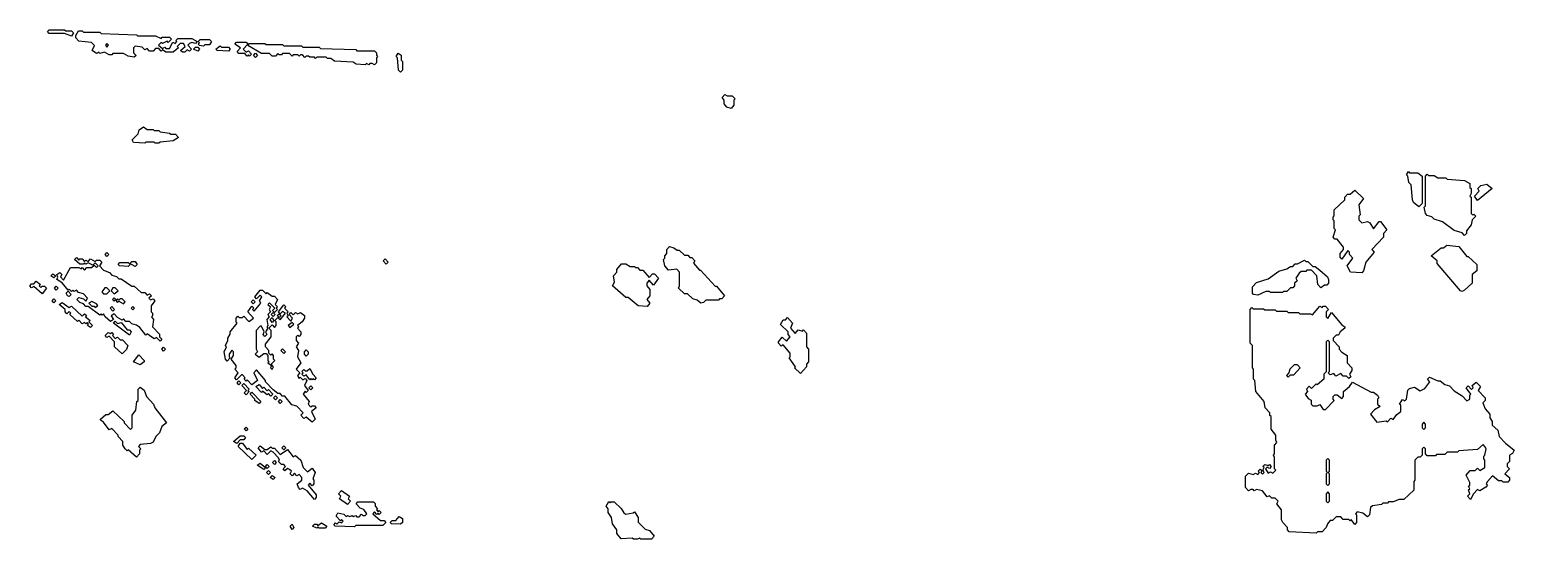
# Model space of a CAD drawing. Header units: millimetres. Extents: x 0 to 8214, y 0 to 596.
# Drawn here: x 2391 to 4094, y 10 to 595 of the extents above; entities that cross this region are included whole.
import ezdxf

# ---------------------------------------------------------------- set-up
doc = ezdxf.new("R2010")
doc.units = ezdxf.units.MM
doc.layers.add('K', color=7, linetype='Continuous')

msp = doc.modelspace()

# ---------------------------------------------------------------- linework, layer by layer
at = {"layer": 'K'}
for points in [[(2413.7, 590), (2411.5, 592.3), (2413.7, 594.5), (2431.3, 594.5), (2432.7, 593.1), (2439.4, 593.1), (2441.5, 590.9), (2439.4, 587.1), (2431.3, 590), (2413.7, 590)], [(2467.8, 567.1), (2462.9, 570.8), (2465.6, 576.5), (2462.3, 580), (2447.5, 581.5), (2444, 585.1), (2444, 588), (2447.4, 593.1), (2451.6, 593.1), (2452.9, 591.7), (2471.9, 591.7), (2473.2, 590.2), (2513.8, 588.8), (2515.1, 587.4), (2535.4, 587.4), (2542.1, 584.5), (2543.4, 585.9), (2551.6, 585.9), (2553.8, 583.7), (2550.2, 580), (2548.9, 581.4), (2543.5, 578.6), (2542.1, 580), (2538.9, 576.6), (2543.5, 573.1), (2546.2, 574.5), (2547.6, 573.1), (2551.5, 573.1), (2555.6, 580.3), (2558.3, 578.8), (2560.2, 580.8), (2558.9, 582.3), (2561, 584.5), (2577.3, 584.5), (2583.5, 580.9), (2581.4, 578.6), (2577.3, 580), (2574.6, 578.6), (2572.7, 576.6), (2576.7, 572.3), (2574.6, 570), (2571.9, 571.4), (2569.2, 568.6), (2566.4, 568.6), (2564.3, 570.8), (2569.7, 575.1), (2567.8, 578.6), (2563.8, 578.6), (2560.5, 575.1), (2561.9, 573.7), (2555.7, 568.6), (2547.5, 568.6), (2543.5, 571.4), (2542.1, 570), (2539.4, 572.9), (2535.4, 572.9), (2532.7, 570), (2528.6, 570), (2525.9, 572.9), (2523.2, 571.4), (2520.4, 574.3), (2512.4, 575.7), (2510.5, 573.7), (2510.5, 568), (2513.2, 565.1), (2511.1, 562.9), (2504.2, 564.3), (2498.8, 567.2), (2486.7, 567.2), (2485.4, 565.7), (2482.6, 565.7), (2477.2, 568.6), (2471.8, 567.2), (2470.5, 568.6), (2467.8, 567.1)], [(2585.9, 579.4), (2584.6, 580.8), (2586.7, 583.1), (2597.6, 583.1), (2599.7, 580.9), (2597.6, 577.2), (2592.2, 577.2), (2590.8, 575.7), (2586, 576.5), (2584.6, 578), (2585.9, 579.4)], [(2639.5, 580.2), (2641.6, 578), (2636.2, 572.3), (2639.5, 568.8), (2642.2, 570.2), (2645.7, 566.6), (2643.5, 564.3), (2642.2, 565.7), (2640.8, 564.3), (2638.1, 567.2), (2631.3, 567.2), (2629.2, 569.4), (2633.2, 573.7), (2626.5, 578), (2628.6, 580.2), (2639.5, 580.2)], [(2478.1, 576.6), (2479.9, 574.6), (2481.8, 576.6), (2479.9, 578.5), (2478.1, 576.6)], [(2579.1, 572.2), (2581.3, 574.5), (2584.1, 574.5), (2586.2, 572.3), (2584.1, 570), (2579.1, 572.2)], [(2619.2, 574.5), (2621.3, 572.3), (2619.2, 570), (2606.3, 570.7), (2604.8, 572.3), (2609.7, 576), (2611.1, 574.5), (2619.2, 574.5)], [(2712.4, 562.9), (2711.1, 564.3), (2708.4, 564.3), (2707, 562.8), (2704.3, 565.7), (2701.7, 565.7), (2700.3, 564.3), (2698.9, 565.7), (2693.6, 565.7), (2692.2, 564.3), (2689.4, 567.2), (2681.4, 567.2), (2680.1, 565.7), (2677.3, 565.7), (2676, 567.1), (2673.3, 564.3), (2669.2, 564.3), (2666.5, 567.2), (2657, 567.2), (2641.3, 576.5), (2643.5, 578.8), (2661.1, 578.8), (2662.5, 577.4), (2681.4, 577.4), (2682.8, 575.9), (2703, 575.9), (2704.4, 574.5), (2723.3, 574.5), (2724.7, 573.1), (2765.2, 571.7), (2766.6, 570.2), (2786.8, 570.2), (2788.9, 568), (2788.9, 565.2), (2790.3, 563.7), (2788.9, 562.2), (2788.9, 556.5), (2786.8, 554.3), (2784.1, 555.7), (2781.4, 555.7), (2780.1, 554.3), (2777.4, 555.7), (2776, 554.3), (2765.8, 555), (2762.4, 557.2), (2740.8, 558.6), (2736.8, 561.5), (2732.7, 561.5), (2731.3, 562.9), (2720.6, 562.9), (2719.2, 561.4), (2717.8, 562.9), (2712.4, 562.9)], [(2650.3, 562.8), (2648.1, 565.1), (2650.3, 567.4), (2652.4, 565.1), (2650.3, 562.8)], [(2814.4, 547.9), (2813.1, 562.2), (2811.7, 563.7), (2813.8, 567.4), (2817.3, 565.2), (2817.3, 559.4), (2818.7, 558), (2818.7, 547.9), (2816.5, 545.7), (2814.4, 547.9)], [(3191, 505.7), (3187.9, 509.4), (3187.9, 513.7), (3185.5, 516.6), (3188.6, 520.3), (3191.1, 518.8), (3197.2, 518.8), (3200.4, 515.1), (3199.1, 513.7), (3199.1, 507.9), (3196, 504.3), (3191, 505.7)], [(2540.8, 477.4), (2551.6, 475.9), (2553, 474.5), (2558.4, 474.5), (2561.9, 470.8), (2555.7, 467.2), (2540.8, 465.7), (2539.5, 464.3), (2535.3, 464.3), (2534, 465.7), (2524.6, 465.7), (2523.2, 464.3), (2510.3, 465), (2508.9, 468), (2515.7, 475.2), (2517, 479.5), (2521.8, 483.1), (2525.9, 480.2), (2532.7, 480.2), (2534.1, 478.8), (2539.5, 478.8), (2540.8, 477.4)], [(3976, 416.5), (3973.3, 419.4), (3972, 426.5), (3970.6, 428), (3972.7, 431.7), (3974.1, 430.2), (3983.5, 430.2), (3988.3, 426.6), (3988.3, 395.1), (3984.8, 391.4), (3978.7, 396.5), (3977.3, 399.4), (3976, 416.5)], [(4002.2, 377.2), (3999.5, 380), (3994.1, 381.5), (3992.1, 383.6), (3990.7, 390.9), (3992.1, 392.3), (3992.1, 426.6), (3994.2, 428.8), (3995.6, 427.4), (4002.3, 427.4), (4006.3, 424.5), (4015.7, 424.5), (4017, 423.1), (4037.1, 421.6), (4043.2, 418), (4043.2, 413.7), (4044.5, 412.3), (4044.5, 406.5), (4043.2, 403.7), (4044.5, 402.3), (4044.5, 383.7), (4046.4, 381.7), (4047.8, 383.1), (4049.9, 380.8), (4045.9, 376.5), (4044.5, 370.8), (4039.2, 363.7), (4039.2, 360.8), (4037.1, 358.5), (4034.3, 361.5), (4025, 364.3), (4011.6, 374.3), (4002.2, 377.2)], [(3905, 339.4), (3903.1, 341.4), (3896.4, 331.4), (3894.3, 333.7), (3894.3, 338), (3898.3, 342.3), (3898.3, 345.1), (3891, 354.3), (3888.3, 354.3), (3886.2, 356.5), (3888.9, 365.1), (3887.6, 366.5), (3887.6, 375.1), (3886.2, 376.5), (3886.2, 379.4), (3887.6, 380.9), (3887.6, 388), (3899.6, 399.5), (3899.6, 402.3), (3903, 405.9), (3905.7, 405.9), (3911.1, 410.3), (3921.3, 400.8), (3915.9, 393.7), (3917.2, 382.2), (3915.9, 380.8), (3915.9, 376.6), (3919.2, 373.1), (3925.9, 374.5), (3928.6, 373.1), (3932.6, 366), (3939.2, 374.5), (3940.6, 374.5), (3948.1, 365.1), (3944, 360.8), (3944, 356.5), (3930.7, 342.3), (3933.3, 339.4), (3923.9, 327.9), (3921.2, 317.9), (3919.2, 315.7), (3906.4, 316.5), (3902.3, 323.7), (3909, 332.3), (3905, 336.5), (3905, 339.4)], [(4053.7, 409.4), (4052.4, 412.3), (4055.8, 415.9), (4062.6, 417.4), (4068.7, 412.3), (4051.8, 398.5), (4048.3, 403.7), (4053.7, 409.4)], [(3156.9, 284.3), (3152, 285.7), (3145.9, 291.5), (3142.2, 291.5), (3135.4, 298), (3136.7, 300.9), (3136.7, 316.5), (3133.7, 320), (3123.9, 318.6), (3119.6, 323.7), (3118.4, 330.9), (3119.6, 332.3), (3119.6, 335.2), (3122, 338), (3122, 342.3), (3125.2, 346), (3130.1, 344.5), (3133.8, 341.7), (3136.2, 341.7), (3142.3, 335.9), (3146, 335.9), (3148.4, 333.1), (3150.9, 333.1), (3154, 329.4), (3152.8, 326.6), (3159.4, 318.8), (3160.6, 318.8), (3177.7, 300.2), (3178.9, 300.2), (3188.2, 289.4), (3185, 285.7), (3182.6, 285.7), (3181.4, 284.3), (3166.7, 284.3), (3164.3, 281.5), (3161.2, 280.7), (3156.9, 284.3)], [(4012.9, 344.5), (4016.9, 347.4), (4030.4, 345.9), (4039.8, 334.5), (4041.1, 334.5), (4051.2, 325.2), (4051.2, 317.9), (4045.9, 313.6), (4045.9, 303.7), (4037.1, 295.8), (4034.4, 294.3), (4032.3, 295), (4005.5, 326.5), (4005.5, 329.4), (3998.7, 335.1), (4010.2, 344.5), (4012.9, 344.5)], [(2457.5, 286.5), (2452.9, 291.5), (2447.4, 292.9), (2444.8, 295.7), (2442.1, 294.3), (2440.7, 295.7), (2439.4, 294.3), (2436.7, 297.1), (2435.3, 295.7), (2428.5, 304.3), (2422.4, 307.9), (2423.7, 310.8), (2422.4, 313.7), (2425.9, 316), (2428, 313.7), (2426.7, 310.9), (2429.9, 307.4), (2438, 321.7), (2447.5, 321.7), (2450.2, 320.2), (2451.6, 321.7), (2454.3, 318.8), (2456.9, 321.7), (2462.3, 321.7), (2465.1, 324.6), (2467.8, 321.7), (2469.7, 323.7), (2466.4, 327.1), (2463.7, 324.3), (2458.3, 327.2), (2455.6, 325.7), (2454.3, 327.1), (2452.9, 325.7), (2448.8, 325.7), (2442.6, 330.8), (2444.8, 333.1), (2447.5, 330.3), (2448.8, 331.7), (2451.6, 331.7), (2454.3, 328.8), (2455.6, 330.2), (2458.3, 328.8), (2461, 331.7), (2466.4, 328.8), (2467.7, 330.2), (2471.9, 330.2), (2474, 328), (2471.3, 323.7), (2475.9, 318.8), (2482.7, 315.9), (2485.4, 313.1), (2490.8, 311.6), (2493.5, 308.8), (2496.2, 308.8), (2508.4, 300.2), (2511.1, 300.2), (2519.2, 293.1), (2523.2, 293.1), (2525.9, 290.2), (2528.6, 291.7), (2530.8, 289.4), (2528.1, 286.6), (2530, 284.5), (2532.7, 286), (2534.8, 283.7), (2530.7, 277.9), (2530.7, 270.9), (2532.1, 269.4), (2532.1, 266.5), (2530.8, 265.1), (2533.4, 262.3), (2532.1, 253.7), (2540.2, 245.2), (2540.2, 242.3), (2542.9, 239.4), (2540.8, 237.1), (2536.7, 241.4), (2534, 240), (2525.9, 245.7), (2524.5, 244.3), (2517.7, 252.9), (2513.7, 255.7), (2508.3, 257.2), (2505.6, 260), (2501.5, 260), (2498.9, 262.8), (2497.5, 261.4), (2492, 264.3), (2488, 268.6), (2484.8, 266.5), (2487.5, 262.2), (2484, 260), (2477.8, 265.1), (2475.9, 268.5), (2474.5, 267.1), (2473.2, 268.5), (2471.8, 267.1), (2458.3, 277.2), (2455.6, 277.2), (2452.8, 280), (2448.8, 281.5), (2445.3, 285.1), (2447.5, 287.4), (2453, 285.9), (2455.6, 283.1), (2457.5, 286.5)], [(2479.9, 338.8), (2482.1, 336.6), (2479.9, 334.3), (2477.8, 336.6), (2479.9, 338.8)], [(2494.1, 323.6), (2492.6, 325.1), (2494.8, 327.4), (2504.3, 327.4), (2506.4, 325.1), (2504.3, 322.9), (2494.1, 323.6)], [(2508.3, 328.8), (2512.4, 328.8), (2514.5, 325.1), (2512.4, 322.9), (2506.1, 326.5), (2508.3, 328.8)], [(2802.5, 328), (2800.3, 325.7), (2796.8, 329.4), (2799, 331.7), (2802.5, 328)], [(3077.6, 287.2), (3075.1, 287.2), (3059.8, 300.8), (3062.2, 305.1), (3061, 312.3), (3064.7, 316.6), (3064.7, 319.4), (3070.2, 325.9), (3075.2, 325.9), (3080.1, 323.1), (3085, 323.1), (3086.2, 321.7), (3088.6, 321.7), (3091.1, 318.8), (3094.7, 318.8), (3102, 310.3), (3105.6, 314.5), (3108.1, 314.5), (3112.5, 309.4), (3106.9, 301.4), (3102, 307.1), (3099.1, 303.7), (3099.1, 300.9), (3102.7, 296.6), (3102.7, 289.4), (3099.1, 285.1), (3102.7, 280.8), (3099.6, 277.2), (3089.2, 277.9), (3077.6, 287.2)], [(3824, 317.4), (3833.3, 320.2), (3837.4, 323.1), (3840, 323.1), (3842.7, 325.9), (3845.4, 325.9), (3853.5, 330.2), (3854.9, 328.8), (3857.5, 328.8), (3862.9, 323.1), (3865.6, 323.1), (3871, 318.8), (3879.7, 310.9), (3881.1, 308), (3881.1, 303.7), (3879, 301.5), (3876.3, 301.5), (3872.2, 298.6), (3868.8, 302.2), (3867.5, 312.2), (3861.5, 318.6), (3856.2, 318.6), (3854.9, 317.2), (3849.5, 317.2), (3847.5, 315.1), (3843.5, 309.4), (3844.9, 306.5), (3842.2, 303.7), (3842.2, 300.8), (3840.1, 298.6), (3837.4, 298.6), (3833.4, 294.3), (3829.4, 294.3), (3828.1, 292.9), (3814.6, 292.9), (3813.2, 294.3), (3809.3, 294.3), (3799.9, 290), (3795.1, 290.7), (3793.7, 292.2), (3793.7, 299.4), (3798.5, 304.5), (3811.9, 308.8), (3824, 317.4)], [(2417.7, 314.5), (2421.3, 312.3), (2419.1, 310), (2415.6, 312.2), (2417.7, 314.5)], [(2393.4, 303.1), (2396.1, 303.1), (2398.8, 306), (2403.7, 302.3), (2402.3, 300.8), (2404.2, 298.8), (2405.5, 300.2), (2408.3, 300.2), (2410.5, 298), (2405.6, 291.4), (2396.1, 300), (2393.4, 298.6), (2391.3, 300.8), (2393.4, 303.1)], [(2424, 298), (2421.8, 295.7), (2419.6, 298), (2421.8, 300.3), (2424, 298)], [(2435.3, 294.6), (2438.8, 290.8), (2436.7, 288.6), (2434.6, 289.3), (2433.2, 292.3), (2435.3, 294.6)], [(2477.3, 298.6), (2474, 293.7), (2475.9, 291.7), (2479.9, 291.7), (2483.2, 295.1), (2479.9, 298.6), (2477.3, 298.6)], [(2488.1, 291.7), (2492.6, 295.1), (2489.4, 298.6), (2486.8, 298.6), (2484.8, 295.1), (2488.1, 291.7)], [(2621.1, 245.2), (2621.1, 248), (2629.2, 258), (2627.9, 259.4), (2627.9, 263.7), (2630, 266), (2631.4, 264.5), (2635.4, 264.5), (2636.8, 266), (2642.2, 260.2), (2643.5, 260.2), (2648.1, 263.7), (2641.4, 270.8), (2646.2, 277.4), (2648.4, 275.1), (2647, 273.7), (2648.9, 271.7), (2656.2, 280.9), (2654.9, 283.7), (2657.6, 288), (2655.7, 290), (2651.6, 285.7), (2649.5, 288), (2655.6, 295.9), (2658.4, 295.9), (2662.4, 291.7), (2663.8, 293.1), (2669.2, 288.8), (2671.9, 288.8), (2675.4, 285.1), (2672.7, 279.4), (2675.4, 276.6), (2674.1, 275.1), (2675.4, 273.7), (2671.9, 270), (2669.7, 272.3), (2672.4, 275.1), (2666.5, 281.4), (2664.6, 279.4), (2667.3, 276.6), (2665.9, 273.7), (2667.3, 270.8), (2664.6, 268), (2665.9, 265.1), (2663.2, 262.2), (2664.6, 255.1), (2663.3, 253.7), (2664.6, 252.3), (2661.9, 248), (2663.2, 245.1), (2661.1, 242.8), (2658.9, 245.1), (2660.3, 248), (2657, 254.3), (2655.7, 254.3), (2651, 249.4), (2651, 228), (2652.4, 225.1), (2649.7, 222.3), (2654.3, 218.8), (2659.7, 223.1), (2662.5, 223.1), (2664.6, 220.9), (2664.6, 215.2), (2666, 213.7), (2664.6, 212.3), (2668.6, 209.4), (2667.3, 206.6), (2669.2, 204.6), (2671.1, 208), (2668.4, 210.8), (2672.4, 215.1), (2671.1, 216.5), (2671.1, 220.8), (2669.2, 222.8), (2667.8, 221.4), (2665.7, 223.7), (2665.7, 226.5), (2661.7, 230.8), (2661.7, 233.7), (2668.4, 242.3), (2668.4, 249.4), (2665.7, 252.3), (2669.2, 256), (2671.9, 253.1), (2673.8, 255.2), (2673.8, 259.4), (2672.4, 260.8), (2676, 264.6), (2678.7, 261.7), (2684.6, 269.4), (2681.4, 271.4), (2678.7, 268.5), (2676.5, 270.8), (2682.7, 278.8), (2684.9, 276.6), (2683.5, 275.1), (2687.6, 270.8), (2686.2, 269.4), (2687.6, 266.5), (2686.2, 265.1), (2690.8, 260.3), (2692.7, 263.7), (2688.7, 268), (2690.8, 270.3), (2693.5, 267.4), (2696.2, 270.2), (2698.9, 268.8), (2701.7, 270.2), (2706.5, 266.6), (2706.5, 263.7), (2703.7, 259.3), (2698.4, 255.1), (2699.8, 253.7), (2698.4, 252.3), (2702.4, 248), (2702.4, 245.1), (2700.3, 242.8), (2698.9, 244.3), (2697, 242.2), (2697, 238), (2699.7, 235.1), (2697, 230.8), (2699.7, 226.6), (2698.4, 219.4), (2702.4, 212.3), (2697, 205.1), (2701.1, 200.8), (2698.4, 198), (2700.3, 194.6), (2701.6, 196), (2704.4, 193.1), (2707.1, 194.5), (2709.2, 192.3), (2706.5, 186.6), (2710.6, 180.8), (2708.4, 178.5), (2707.1, 180), (2705.1, 176.6), (2711.9, 168), (2710.5, 165.1), (2713.8, 161.7), (2715.1, 163.1), (2717.9, 163.1), (2720, 160.8), (2714.6, 156.5), (2718.7, 148), (2715.2, 144.3), (2708.4, 150), (2705.7, 148.6), (2702.2, 152.3), (2704.9, 155.1), (2697.5, 162.9), (2692.1, 164.3), (2684, 174.3), (2681.3, 174.3), (2678.6, 177.2), (2675.9, 177.2), (2670.5, 181.5), (2661.7, 190.8), (2661.7, 192.2), (2651.6, 204.3), (2648.4, 200.8), (2652.4, 192.2), (2646.2, 187.1), (2640.8, 192.8), (2639.5, 191.4), (2637.3, 193.7), (2638.6, 195.1), (2635.4, 198.6), (2634.1, 198.6), (2628.6, 192.8), (2626.5, 195.1), (2630.5, 200.8), (2626.5, 205.1), (2627.9, 206.6), (2627.9, 209.4), (2622.4, 216.5), (2625.2, 220.9), (2625.2, 225.1), (2623.2, 227.1), (2620, 222.2), (2620, 219.4), (2621.3, 218), (2617.8, 214.3), (2615.7, 216.5), (2614.3, 225.1), (2617, 230.8), (2615.7, 232.2), (2618.4, 238), (2618.4, 240.9), (2621.1, 245.2)], [(2419.1, 286), (2421.3, 283.7), (2419.1, 281.4), (2416.9, 283.7), (2419.1, 286)], [(2458.9, 256.6), (2457, 258.5), (2455.6, 257.1), (2454.2, 258.6), (2451.5, 257.1), (2447.5, 261.4), (2446.2, 260), (2437.2, 268), (2438.6, 269.4), (2436.7, 271.4), (2434, 268.5), (2431.9, 270.8), (2431.9, 273.6), (2425, 279.4), (2428.6, 281.7), (2436.7, 276), (2439.4, 277.4), (2451.5, 266), (2454.3, 268.8), (2456.4, 266.6), (2455.1, 265.1), (2460.5, 260.8), (2459.1, 259.4), (2463.2, 255.1), (2461, 252.9), (2457.5, 255.1), (2458.9, 256.6)], [(2465.1, 277.4), (2466.4, 276), (2469.6, 278), (2467.7, 280), (2462.4, 282.9), (2459.1, 280.8), (2462.4, 277.4), (2465.1, 277.4)], [(2485.3, 277.1), (2483.5, 275.1), (2486.7, 271.7), (2488.6, 273.7), (2485.3, 277.1)], [(2490.8, 284.3), (2488.1, 287.1), (2486.2, 285.1), (2488.1, 283.1), (2489.4, 284.6), (2492.1, 281.7), (2493.4, 283.1), (2498.8, 280.2), (2500.8, 282.3), (2497.5, 285.7), (2494.9, 285.7), (2493.5, 284.3), (2492.1, 285.7), (2490.8, 284.3)], [(2511.6, 275.1), (2509.7, 277.1), (2507.8, 275.1), (2509.7, 273.1), (2511.6, 275.1)], [(2649.7, 282.3), (2647.6, 280), (2645.4, 282.3), (2647.6, 284.6), (2649.7, 282.3)], [(3815.9, 57.2), (3813.3, 60), (3810.6, 58.6), (3805.2, 65.7), (3798.6, 67.2), (3795.8, 65.7), (3794.5, 67.2), (3791.9, 67.2), (3789.1, 65.7), (3785.7, 69.4), (3785.7, 82.3), (3789.1, 85.9), (3794.5, 84.5), (3797.2, 86), (3799.9, 84.5), (3801.8, 86.6), (3800.4, 88), (3802.6, 90.3), (3804.7, 88), (3803.4, 86.6), (3805.2, 84.6), (3807.1, 86.6), (3805.8, 89.4), (3807.1, 92.2), (3805.8, 93.7), (3807.9, 96), (3811.9, 94.5), (3813.3, 96), (3815.4, 93.7), (3813.3, 91.4), (3810.6, 92.9), (3808.7, 90.8), (3812, 86), (3814.6, 87.4), (3817.3, 86), (3820.5, 89.4), (3819.2, 90.8), (3819.2, 103.7), (3817.8, 106.6), (3819.2, 108), (3819.2, 118), (3821.9, 120.9), (3820.5, 123.7), (3820.5, 129.4), (3815.2, 136.5), (3815.2, 150.8), (3813.8, 152.2), (3813.8, 155.1), (3808.5, 160.8), (3807.2, 167.9), (3797.8, 179.4), (3796.4, 192.2), (3795.1, 193.7), (3795.1, 205.1), (3793.7, 206.5), (3793.7, 232.2), (3791.1, 235.1), (3791.1, 273.7), (3793.2, 276), (3794.6, 274.5), (3806.6, 274.5), (3808, 273.1), (3820, 273.1), (3821.4, 271.7), (3833.4, 271.7), (3834.8, 270.2), (3846.8, 270.2), (3848.2, 268.8), (3860.2, 268.8), (3862.8, 267.4), (3870.9, 277.4), (3873.6, 276), (3874.9, 277.4), (3877.6, 277.4), (3881.1, 273.7), (3878.4, 270.8), (3878.4, 265.2), (3880.3, 263.1), (3884.3, 270.3), (3896.4, 255.9), (3899.8, 253.7), (3899.8, 252.2), (3894.4, 247.9), (3892.4, 244.3), (3889.7, 244.3), (3886.4, 240.8), (3886.4, 238), (3893.1, 230.9), (3893.1, 228), (3896.4, 224.5), (3902.5, 220.9), (3902.5, 212.3), (3907.9, 206.6), (3907.9, 203.7), (3905.2, 199.4), (3906.5, 196.5), (3904.4, 194.3), (3901.7, 197.2), (3897.7, 197.2), (3895, 200), (3889.6, 197.1), (3887, 200), (3882.9, 198.6), (3880.8, 200.8), (3882.2, 202.3), (3882.2, 236.5), (3880.3, 238.5), (3878.4, 236.5), (3878.4, 202.2), (3875.7, 199.4), (3875.7, 193.6), (3868.2, 187.1), (3866.9, 188.5), (3861.5, 182.8), (3858.8, 185.7), (3855.6, 182.2), (3856.9, 179.4), (3854.3, 176.5), (3857.6, 171.6), (3861, 169.5), (3861, 165.2), (3862.9, 163.1), (3868.2, 163.1), (3870.9, 164.5), (3875, 158.8), (3877.6, 158.8), (3887.5, 169.4), (3886.2, 170.8), (3886.2, 173.7), (3888.3, 175.9), (3891, 175.9), (3896.4, 171.7), (3898.3, 173.7), (3898.3, 179.5), (3905, 185.2), (3908.4, 190.3), (3929.9, 178.8), (3932.6, 178.8), (3937.3, 175.2), (3938.7, 172.2), (3937.3, 170.8), (3937.3, 165.2), (3940.1, 162.2), (3933.9, 158.6), (3929.3, 153.7), (3936.6, 144.5), (3947.3, 145.9), (3948.6, 144.6), (3952.6, 148.8), (3955.3, 147.4), (3959.3, 153.1), (3963.9, 156.6), (3963.9, 163.7), (3962.6, 165.1), (3966, 170.3), (3968.7, 168.8), (3970.6, 170.9), (3972, 180.9), (3974, 183.1), (3979.5, 184.5), (3986.1, 180.2), (3991.4, 183.1), (3997.4, 190.8), (3994.7, 193.7), (3996.8, 196), (4006.3, 191.7), (4009, 191.7), (4014.3, 187.4), (4019.7, 185.9), (4025.1, 180.2), (4034.4, 174.5), (4039.8, 168.8), (4043, 170.9), (4043, 175.2), (4044.3, 176.6), (4038.9, 183.7), (4041.1, 186), (4045.1, 181.7), (4047, 183.7), (4045.7, 186.6), (4050.5, 190.3), (4055.3, 185.1), (4052.6, 180.8), (4060.6, 172.3), (4060.6, 169.4), (4058, 166.5), (4060.6, 159.5), (4066, 153.7), (4066, 149.4), (4068.7, 145.2), (4068.7, 140.9), (4075.3, 135.2), (4076.7, 128), (4084, 120.2), (4094.1, 112.3), (4092.1, 108.6), (4088.8, 106.5), (4088.8, 99.4), (4086.1, 96.5), (4086.1, 93.7), (4088.8, 90.8), (4083.4, 85.1), (4088.8, 80.9), (4088.8, 77.9), (4086.7, 75.7), (4081.2, 75.7), (4079.9, 77.2), (4075.9, 77.2), (4069.2, 82.8), (4063.3, 76.5), (4062, 73.7), (4063.3, 72.3), (4061.3, 70), (4054.5, 65.7), (4051.8, 67.1), (4047.2, 62.2), (4043.8, 55.7), (4040.3, 59.4), (4043, 62.3), (4041.6, 66.6), (4043, 68), (4041.6, 70.9), (4043, 72.3), (4043, 75.1), (4039, 83.7), (4043.7, 88.8), (4049.1, 88.8), (4051.8, 91.7), (4054.5, 88.8), (4060.4, 92.3), (4060.4, 100.8), (4059.1, 102.2), (4059.1, 105.2), (4060.4, 106.6), (4061.8, 113.7), (4060.4, 116.5), (4058.5, 118.6), (4051.8, 112.9), (4030.4, 111.5), (4029.1, 110), (4017, 110), (4014.3, 107.2), (4004.9, 107.2), (4003.6, 105.7), (3994.1, 105.7), (3992.1, 107.9), (3992.1, 113.7), (3990.2, 115.7), (3988.3, 113.7), (3988.3, 106.5), (3986.2, 104.3), (3983.5, 104.3), (3980.2, 100.8), (3980.2, 77.9), (3978.9, 76.5), (3978.9, 66.5), (3967.4, 55.7), (3962, 55.7), (3955.3, 52.9), (3950, 52.9), (3948.7, 51.5), (3943.3, 51.5), (3942, 50), (3931.3, 48.6), (3929.3, 46.5), (3927.9, 37.9), (3925.9, 35.7), (3920.4, 40), (3913.8, 41.4), (3911.9, 39.4), (3913.2, 38), (3913.2, 29.4), (3911.1, 27.1), (3907.1, 32.8), (3905.7, 31.4), (3904.4, 32.9), (3897.7, 32.9), (3895, 35.7), (3889.7, 35.7), (3885.7, 31.5), (3883, 31.5), (3879.7, 27.9), (3878.4, 23.6), (3873.6, 18.6), (3868.3, 18.6), (3866.9, 17.2), (3836, 18.6), (3833.9, 20.8), (3833.9, 23.7), (3828.6, 29.4), (3827.2, 32.2), (3827.2, 43.7), (3821.9, 50.8), (3823.2, 53.7), (3819.9, 57.2), (3815.9, 57.2)], [(2503, 250.2), (2505.7, 250.2), (2507.8, 248), (2505.7, 244.3), (2487.2, 258), (2489.4, 260.3), (2492.1, 257.4), (2496.2, 258.8), (2503, 250.2)], [(2669.2, 264.6), (2671.3, 260.8), (2669.2, 258.5), (2667, 262.3), (2669.2, 264.6)], [(2670.5, 265.7), (2668.4, 268), (2670.5, 270.3), (2672.7, 268), (2670.5, 265.7)], [(2675.1, 266.6), (2677.3, 268.8), (2679.5, 266.6), (2677.3, 264.3), (2675.1, 266.6)], [(2692.2, 258.6), (2687.6, 255.1), (2689.5, 253.1), (2694.1, 256.6), (2692.2, 258.6)], [(3269.7, 208), (3262.3, 218), (3263.6, 219.4), (3263.6, 223.7), (3255.7, 232.9), (3253.3, 231.4), (3250.2, 235.1), (3250.2, 236.6), (3254.5, 241.7), (3259.4, 237.4), (3263.6, 242.3), (3261.1, 245.1), (3261.1, 247.9), (3252.6, 256.5), (3255.7, 261.7), (3258.1, 261.7), (3260.6, 264.6), (3266.2, 258), (3263.8, 252.3), (3269.2, 246), (3272.8, 250.2), (3277.7, 248.8), (3278.9, 250.3), (3282.1, 246.6), (3282.1, 230.9), (3284.5, 228), (3284.5, 213.7), (3282.1, 210.8), (3282.1, 207.9), (3275.3, 200), (3268.4, 206.5), (3269.7, 208)], [(2502.3, 227.9), (2497.5, 222.8), (2488.6, 230.8), (2488.6, 236.5), (2482.6, 242.9), (2479.9, 241.4), (2477.8, 243.7), (2481.3, 247.4), (2484, 246), (2485.3, 247.4), (2487.5, 245.1), (2486.2, 243.7), (2489.4, 240.2), (2492.1, 241.7), (2494.9, 238.8), (2497.6, 238.8), (2503.7, 232.3), (2502.3, 227.9)], [(2517.8, 210), (2510.2, 213.7), (2516.4, 221.7), (2522.6, 215.2), (2522.6, 213.6), (2517.8, 210)], [(2547, 228), (2544.8, 225.7), (2542.7, 228), (2544.8, 230.3), (2547, 228)], [(2679.5, 226.6), (2682.7, 223.1), (2684.6, 225.1), (2681.4, 228.5), (2679.5, 226.6)], [(2710.5, 225.2), (2710.5, 222.2), (2708.4, 220), (2706.3, 222.2), (2706.3, 225.2), (2708.4, 227.4), (2710.5, 225.2)], [(2704.9, 200.8), (2703.5, 202.3), (2705.7, 204.6), (2707.1, 203.1), (2709.7, 203.1), (2712.5, 206), (2715.9, 199.5), (2720, 195.1), (2717.9, 192.8), (2716.5, 194.3), (2715.2, 192.8), (2713.8, 194.3), (2712.4, 192.8), (2708.4, 198.6), (2705.7, 197.1), (2703.5, 199.4), (2704.9, 200.8)], [(3836.8, 205.1), (3835.5, 200.8), (3832.8, 198), (3834.7, 196), (3837.4, 198.8), (3841.4, 198.8), (3848.7, 206.6), (3845.4, 210), (3841.5, 210), (3836.8, 205.1)], [(2629.2, 189.4), (2631.3, 191.7), (2633.5, 189.4), (2631.3, 187.1), (2629.2, 189.4)], [(2643, 179.4), (2639.5, 175.7), (2637.3, 178), (2640, 180.8), (2634.6, 186.6), (2636.8, 188.8), (2643, 182.3), (2641.6, 180.8), (2643, 179.4)], [(2657, 178.5), (2650.8, 185.1), (2654.3, 187.4), (2658.4, 183.1), (2659.7, 184.6), (2663.8, 180.3), (2665.1, 181.7), (2670, 176.6), (2667.8, 174.3), (2665.1, 177.1), (2663.8, 175.7), (2658.4, 180), (2657, 178.5)], [(2492.7, 127.9), (2492.7, 129.4), (2485.3, 137.1), (2482.6, 135.7), (2475.8, 144.3), (2472.4, 146.5), (2472.4, 148), (2478.6, 153.1), (2481.3, 153.1), (2486.7, 157.4), (2499.6, 145.2), (2499.6, 143.7), (2507, 136), (2508.9, 138), (2508.9, 152.3), (2513, 158), (2514.3, 168), (2515.7, 169.4), (2515.7, 182.3), (2517.8, 184.5), (2522.6, 180.9), (2525.3, 173.7), (2533.4, 165.2), (2534.8, 160.9), (2548.3, 143.7), (2542.9, 139.3), (2540.2, 132.2), (2536.1, 127.9), (2532.7, 121.5), (2530, 120), (2517.8, 118.6), (2515.9, 116.6), (2518.6, 113.7), (2517.2, 112.2), (2517.2, 107.9), (2513.7, 104.3), (2504.3, 112.8), (2502.9, 111.4), (2500.8, 113.6), (2498.1, 118), (2498.1, 122.2), (2492.7, 127.9)], [(2649.5, 169.4), (2649.5, 170.8), (2644.1, 176.6), (2646.2, 178.8), (2656.5, 168), (2654.3, 165.7), (2649.5, 169.4)], [(2671.1, 172.3), (2673.3, 174.6), (2675.4, 172.3), (2673.3, 170), (2671.1, 172.3)], [(2713.8, 186), (2716, 183.7), (2713.8, 181.4), (2711.6, 183.7), (2713.8, 186)], [(2678.7, 170.3), (2680.8, 168), (2678.7, 165.7), (2676.5, 168), (2678.7, 170.3)], [(2637.3, 136.6), (2639.5, 138.8), (2641.6, 136.6), (2639.5, 134.3), (2637.3, 136.6)], [(3992.1, 138), (3992.1, 142.2), (3990.2, 144.3), (3988.3, 142.2), (3988.3, 138), (3990.2, 136), (3992.1, 138)], [(2638.9, 126.6), (2636.8, 124.3), (2632.7, 124.3), (2628.7, 120), (2625.1, 122.3), (2632.7, 128.8), (2636.8, 128.8), (2638.9, 126.6)], [(2642.2, 114.5), (2651.1, 106.6), (2646.2, 101.4), (2630.5, 116.5), (2632.6, 120.2), (2635.5, 120.2), (2640.8, 113.1), (2642.2, 114.5)], [(2717.9, 55.7), (2709.7, 65.8), (2704.3, 68.6), (2701.6, 67.1), (2699.5, 69.4), (2698.1, 73.7), (2703.6, 78), (2703.6, 80.8), (2700.3, 84.3), (2697.6, 82.9), (2694.9, 85.7), (2692.2, 82.8), (2690, 85.1), (2691.4, 88), (2689.4, 90), (2686.8, 91.4), (2684.1, 88.5), (2681.9, 90.8), (2684.6, 93.7), (2682.7, 95.7), (2680, 95.7), (2676.5, 99.4), (2677.9, 100.9), (2676.5, 103.6), (2670.5, 110), (2667.9, 111.4), (2663.8, 107.1), (2659.7, 111.4), (2657, 110), (2653.5, 115.1), (2655.7, 117.4), (2661.1, 113.1), (2663.8, 113.1), (2667.9, 116), (2669.2, 114.5), (2671.9, 114.5), (2678.7, 107.4), (2686.8, 113.1), (2693.6, 104.5), (2696.2, 106), (2702.4, 100.9), (2705.1, 92.3), (2709.8, 87.4), (2715.2, 91.7), (2718.7, 86.6), (2716, 79.4), (2717.3, 78), (2717.3, 73.7), (2715.2, 71.4), (2712.5, 74.3), (2710.6, 72.3), (2720, 60.9), (2720, 57.9), (2717.9, 55.7)], [(2684.9, 115.1), (2682.7, 112.8), (2680.5, 115.1), (2682.7, 117.4), (2684.9, 115.1)], [(3878.4, 88), (3879.7, 86.6), (3878.4, 85.1), (3878.4, 73.7), (3880.3, 71.7), (3882.2, 73.7), (3882.2, 85.1), (3880.8, 86.6), (3882.2, 88), (3882.2, 100.8), (3880.3, 102.8), (3878.4, 100.8), (3878.4, 88)], [(2655.7, 97.4), (2661.9, 92.3), (2659.7, 90), (2652.1, 95.1), (2655.7, 97.4)], [(2661.6, 93.7), (2663.8, 96), (2666, 93.7), (2663.8, 91.4), (2661.6, 93.7)], [(2667.3, 86.6), (2665.1, 84.3), (2663, 86.6), (2665.1, 88.8), (2667.3, 86.6)], [(2671.9, 95.7), (2669.7, 98), (2671.9, 100.3), (2674.1, 98), (2671.9, 95.7)], [(2670.6, 78.6), (2667, 80.8), (2669.2, 83.1), (2672.7, 80.9), (2670.6, 78.6)], [(2750.8, 30.8), (2749, 32.8), (2747.6, 31.4), (2742.7, 36.5), (2744.8, 40.2), (2751.7, 38.8), (2754.4, 36), (2755.7, 37.4), (2758.4, 36), (2761.1, 37.4), (2762.5, 36), (2765.2, 37.4), (2766.6, 35.9), (2769.2, 35.9), (2771.9, 38.8), (2773.3, 37.4), (2775.9, 37.4), (2777.9, 39.4), (2774.6, 44.3), (2770.5, 45.8), (2765.7, 50.8), (2767.8, 53.1), (2785.5, 53.1), (2787.6, 50.9), (2787.6, 48), (2790.3, 45.1), (2789, 43.7), (2790.9, 41.7), (2792.2, 43.1), (2794.4, 40.8), (2792.2, 38.5), (2790.9, 40), (2789.5, 38.5), (2786.8, 41.4), (2784.9, 39.4), (2793.6, 31.7), (2797.7, 31.7), (2799.8, 29.4), (2796.3, 25.7), (2765.2, 25.7), (2763.9, 24.3), (2741.5, 25), (2740, 26.6), (2742.2, 28.8), (2743.5, 27.4), (2746.2, 30.2), (2748.9, 28.8), (2750.8, 30.8)], [(2756.5, 56.6), (2759.2, 53.7), (2755.7, 50), (2746.8, 56.5), (2748.2, 59.4), (2745.4, 62.3), (2748.9, 66), (2757.9, 59.4), (2756.5, 56.6)], [(3064.7, 16.5), (3064.7, 20.8), (3059.8, 27.9), (3058.6, 35.1), (3054.9, 40.8), (3054.9, 45.1), (3052.5, 48), (3055.6, 53.2), (3056.9, 51.7), (3058, 53.1), (3061.8, 53.1), (3069.7, 45.2), (3072.8, 40.2), (3075.2, 38.8), (3083.6, 40.2), (3084.9, 41.7), (3089.3, 35.2), (3089.3, 29.5), (3097.2, 21.6), (3102.1, 20.2), (3107.6, 13.7), (3104.5, 10), (3092.2, 10), (3091, 11.4), (3088.6, 10), (3083.7, 10), (3082.4, 11.4), (3069.6, 10.7), (3064.7, 16.5)], [(3880.3, 64.3), (3878.4, 62.2), (3878.4, 53.7), (3880.3, 51.7), (3882.2, 53.7), (3882.2, 62.2), (3880.3, 64.3)], [(2818.7, 33.7), (2818.7, 29.4), (2816.6, 27.2), (2806.4, 27.9), (2804.9, 29.4), (2807, 31.7), (2811.1, 31.7), (2815.2, 36), (2818.7, 33.7)], [(2692.2, 27.4), (2694.3, 23.7), (2692.2, 21.4), (2690, 25.1), (2692.2, 27.4)], [(2721.9, 26), (2726, 28.8), (2732.2, 25.1), (2730.1, 22.9), (2723.2, 22.9), (2721.9, 24.3), (2720.6, 22.9), (2715.7, 25.1), (2717.8, 27.4), (2720.6, 27.4), (2721.9, 26)]]:
    msp.add_lwpolyline(points, close=True, dxfattribs=at)

doc.saveas('drawing.dxf')
